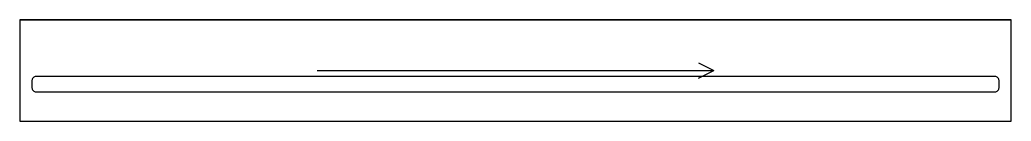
# Model space of a CAD drawing. Header units: millimetres. Extents: x 0 to 490, y 0 to 50.
import ezdxf

# ---------------------------------------------------------------- set-up
doc = ezdxf.new("R2010")
doc.units = ezdxf.units.MM
for name, color, linetype in [('A_SIDE_GROOVE_5.5', 7, 'Continuous'), ('EDGE_BANDING', 7, 'Continuous'), ('GRAIN_DIRECTION', 3, 'Continuous'), ('OUTSIDE_THROUGH', 7, 'Continuous')]:
    doc.layers.add(name, color=color, linetype=linetype)

msp = doc.modelspace()

# ---------------------------------------------------------------- linework, layer by layer
at = {"layer": 'A_SIDE_GROOVE_5.5'}
msp.add_lwpolyline([(8, 14.5), (482, 14.5, 0.414214), (484, 16.5), (484, 20, 0.414214), (482, 22), (8, 22, 0.414214), (6, 20), (6, 16.5, 0.414214)], format="xyb", close=True, dxfattribs=at)
at = {"layer": 'EDGE_BANDING'}
for p, q in [((0, 50), (490, 50)), ((490, 0), (490, 50)), ((0, 0), (490, 0))]:
    msp.add_line(p, q, dxfattribs=at)
at = {"layer": 'GRAIN_DIRECTION'}
for p in [(147, 25), (335.5, 28.75), (335.5, 21.25)]:
    msp.add_line(p, (343, 25), dxfattribs=at)
at = {"layer": 'OUTSIDE_THROUGH'}
msp.add_lwpolyline([(0, 0), (490, 0), (490, 50), (0, 50)], close=True, dxfattribs=at)

doc.saveas('drawing.dxf')
